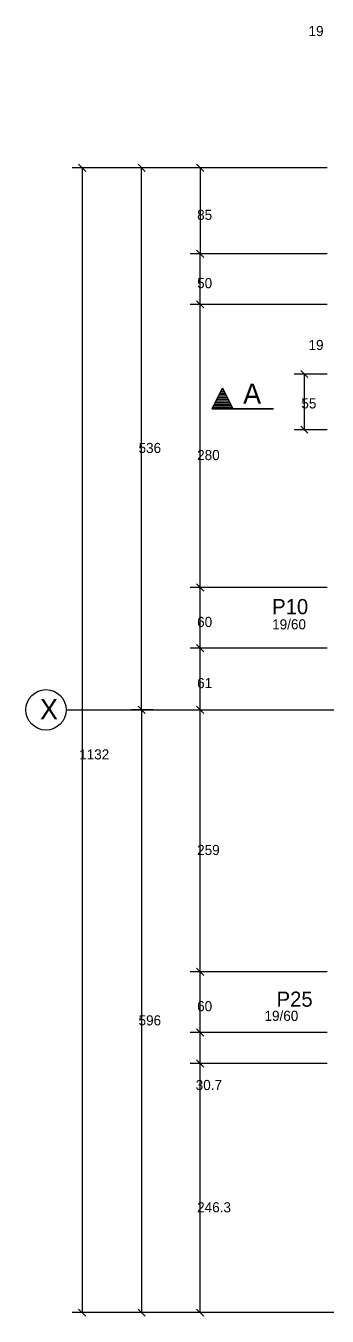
# Model space of a CAD drawing. Header units: metres. Extents: x -5 to 5810, y -6 to 3472.
# Drawn here: x 1796 to 2094, y 2052 to 3328 of the extents above; entities that cross this region are included whole.
import ezdxf

# ---------------------------------------------------------------- set-up
doc = ezdxf.new("R2010")
doc.units = ezdxf.units.M

msp = doc.modelspace()

# ---------------------------------------------------------------- linework, layer by layer
msp.add_circle((1815.89007, 2652.025), 20)
at = {"layer": '2', "color": 2}
for p, q in [((1848.205425, 3191.560534), (1855.276492, 3184.489466)), ((1914.0578, 3184.489466), (1906.986732, 3191.560534)), ((1964.978499, 3191.560534), (1972.049567, 3184.489466)), ((1964.978499, 3106.560534), (1972.049567, 3099.489466)), ((1972.049567, 3099.489466), (1964.978499, 3106.560534)), ((1972.049567, 3099.489466), (1964.978499, 3106.560534)), ((1972.049567, 3049.489466), (1964.978499, 3056.560534)), ((1972.049567, 3049.489466), (1964.978499, 3056.560534)), ((2075.211779, 2980.561824), (2068.140711, 2987.632892)), ((2075.211779, 2925.561824), (2068.140711, 2932.632892)), ((1972.049567, 2769.489466), (1964.978499, 2776.560534)), ((1972.049567, 2769.489466), (1964.978499, 2776.560534)), ((1972.049567, 2769.489466), (1964.978499, 2776.560534)), ((1972.049567, 2709.489466), (1964.978499, 2716.560534)), ((1972.049567, 2709.489466), (1964.978499, 2716.560534)), ((1914.0578, 2648.489466), (1906.986732, 2655.560534)), ((1906.986732, 2655.560534), (1914.0578, 2648.489466)), ((1906.986732, 2655.560534), (1914.0578, 2648.489466)), ((1972.049567, 2648.489466), (1964.978499, 2655.560534)), ((1972.049567, 2648.489466), (1964.978499, 2655.560534)), ((1972.049567, 2389.489466), (1964.978499, 2396.560534)), ((1972.049567, 2389.489466), (1964.978499, 2396.560534)), ((1972.049567, 2329.489466), (1964.978499, 2336.560534)), ((1972.049567, 2329.489466), (1964.978499, 2336.560534)), ((1972.049567, 2298.780615), (1964.978499, 2305.851682)), ((1972.049567, 2298.780615), (1964.978499, 2305.851682)), ((1848.205425, 2059.560534), (1855.276492, 2052.489466)), ((1906.986732, 2059.560534), (1914.0578, 2052.489466)), ((1972.049567, 2052.489466), (1964.978499, 2059.560534))]:
    msp.add_line(p, q, dxfattribs=at)
at = {"layer": '6', "color": 6}
for p, q in [((1980.231679, 2949.704427), (1990.602476, 2970.446027)), ((1980.372728, 2949.79133), (1990.602476, 2970.250929)), ((1985.815979, 2960.872978), (1995.389021, 2960.872978)), ((1986.613727, 2962.468475), (1994.591273, 2962.468475)), ((1987.411476, 2964.063978), (1993.793524, 2964.063978)), ((1988.209225, 2965.659476), (1992.995776, 2965.659476)), ((1989.006979, 2967.255026), (1992.198027, 2967.255026)), ((1989.804728, 2968.850529), (1991.563679, 2968.850529)), ((1990.602476, 2970.446027), (2000.929821, 2949.79133)), ((1990.602476, 2970.250875), (2000.832272, 2949.791378)), ((2041.02943, 2949.704427), (1980.231679, 2949.704427)), ((1980.372728, 2949.791378), (2041.02943, 2949.791378)), ((1981.029428, 2951.29993), (2000.175572, 2951.29993)), ((1981.827176, 2952.895427), (1999.377776, 2952.895427)), ((1982.624925, 2954.49093), (1998.580027, 2954.49093)), ((1983.422727, 2956.086427), (1997.782279, 2956.086427)), ((1984.220476, 2957.681978), (1996.98453, 2957.681978)), ((1985.018224, 2959.277475), (1996.186782, 2959.277475))]:
    msp.add_line(p, q, dxfattribs=at)
at = {"layer": '9', "color": 9}
for p, q in [((1905.522266, 3188.025), (1841.740958, 3188.025)), ((1851.740958, 3188.025), (1851.740958, 2056.025)), ((1963.514033, 3188.025), (1900.522266, 3188.025)), ((1910.522266, 2652.025), (1910.522266, 3188.025)), ((2094.09, 3188.025), (1958.514033, 3188.025)), ((1968.514033, 3188.025), (1968.514033, 3103.025)), ((2011.183173, 3103.025), (1958.514033, 3103.025)), ((2094.09, 3103.025), (1958.514033, 3103.025)), ((1968.514033, 3053.025), (1968.514033, 3103.025)), ((2094.09, 3053.025), (1958.514033, 3053.025)), ((1968.514033, 2773.025), (1968.514033, 3053.025)), ((2094.09, 2984.097358), (2061.676245, 2984.097358)), ((2071.676245, 2929.097358), (2071.676245, 2984.097358)), ((2094.09, 2929.097358), (2061.676245, 2929.097358)), ((1988.418217, 2773.025), (1958.514033, 2773.025)), ((2094.09, 2773.025), (1958.514033, 2773.025)), ((1968.514033, 2713.025), (1968.514033, 2773.025)), ((2094.09, 2713.025), (1958.514033, 2713.025)), ((1968.514033, 2652.025), (1968.514033, 2713.025)), ((1835.89007, 2652.025), (5717.148403, 2652.025)), ((1916.952587, 2652.025), (1900.522266, 2652.025)), ((1921.952587, 2652.025), (1900.522266, 2652.025)), ((1910.522266, 2652.025), (1910.522266, 2056.025)), ((1968.514033, 2393.025), (1968.514033, 2652.025)), ((2094.09, 2393.025), (1958.514033, 2393.025)), ((1968.514033, 2333.025), (1968.514033, 2393.025)), ((2094.09, 2333.025), (1958.514033, 2333.025)), ((1968.514033, 2302.316149), (1968.514033, 2333.025)), ((2094.09, 2302.316149), (1958.514033, 2302.316149)), ((1968.514033, 2056.025), (1968.514033, 2302.316149)), ((1905.522266, 2056.025), (1841.740958, 2056.025)), ((1905.522266, 2056.025), (1858.984362, 2056.025)), ((1963.514033, 2056.025), (1900.522266, 2056.025)), ((2354.287193, 2056.025), (1958.514033, 2056.025))]:
    msp.add_line(p, q, dxfattribs=at)

# ---------------------------------------------------------------- texts
at = {"layer": '2', "color": 2}
for s, p in [('19', (2075.75667, 3318.31832)), ('85', (1965.514033, 3136.525)), ('50', (1965.514033, 3069.025)), ('19', (2075.75667, 3007.867371)), ('55', (2068.676245, 2950.097358)), ('536', (1907.522266, 2906.025)), ('280', (1965.514033, 2899.025)), ('60', (1965.514033, 2734.025)), ('61', (1965.514033, 2673.525)), ('1132', (1848.740958, 2603.025)), ('259', (1965.514033, 2508.525)), ('60', (1965.514033, 2354.025)), ('596', (1907.522266, 2340.025)), ('30.7', (1964.087621, 2276.092423)), ('246.3', (1965.514033, 2155.170574))]:
    msp.add_text(s, height=10, dxfattribs=at).set_placement(p)
at = {"layer": '3', "color": 3}
for p in [(2039.744079, 2731.644279), (2032.174503, 2344.477805)]:
    msp.add_text('19/60', height=10, dxfattribs=at).set_placement(p)
at = {"layer": '4', "color": 4}
for s, p in [('P10', (2039.744079, 2746.644279)), ('P25', (2044.162613, 2358.48375))]:
    msp.add_text(s, height=15, dxfattribs=at).set_placement(p)
at = {"layer": '6', "color": 6}
for s, p in [('A', (2011.02943, 2954.704427)), ('X', (1809.900786, 2642.66082))]:
    msp.add_text(s, height=20, dxfattribs=at).set_placement(p)

doc.saveas('drawing.dxf')
